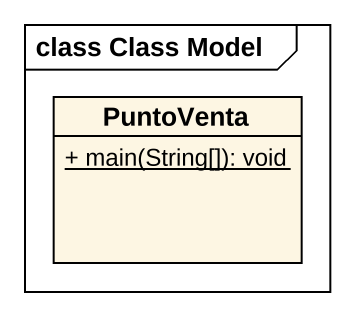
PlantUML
@startuml
mainframe class Class Model
hide circle
hide empty members
skinparam classAttributeIconSize 0
class PuntoVenta {
  {static} + main(String[]): void
}
@enduml
